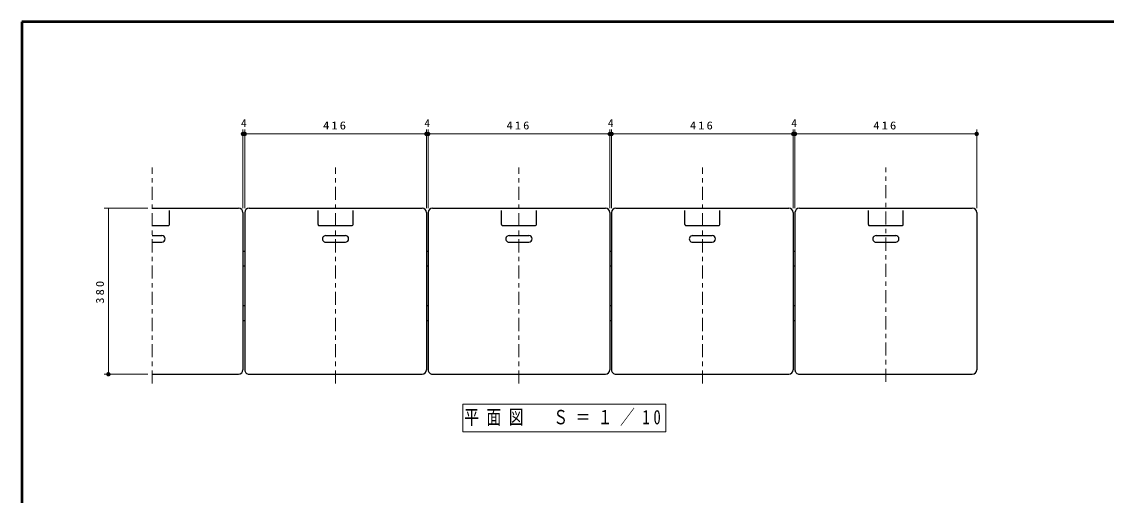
# Model space of a CAD drawing. Units: millimetres on the paper, scale 1:10. Extents: x -365 to 12, y -38 to 257.
# Drawn here: x -365 to -116.7, y 148.6 to 257 of the extents above; entities that cross this region are included whole.
import ezdxf
from ezdxf.enums import TextEntityAlignment as Align

# ---------------------------------------------------------------- set-up
doc = ezdxf.new("R2010")
doc.units = ezdxf.units.MM
doc.linetypes.add('USER2', pattern=[6, 3, -1, 1, -1])
doc.layers.add('LY_1', color=7, linetype='Continuous', lineweight=25)
doc.layers.add('LY_2', color=7, linetype='Continuous', lineweight=13)
doc.styles.add('ＭＳ ゴシック', font='')
doc.styles.get('ＭＳ ゴシック').set_extended_font_data('MS Gothic')

# ---------------------------------------------------------------- blocks, each defined once
blk = doc.blocks.new('filled_dot')
at = {"color": 0, "linetype": 'Continuous', "lineweight": -2, "const_width": 1.25}
blk.add_lwpolyline([(-0.625, 0, 1), (0.625, 0, 1)], format="xyb", close=True, dxfattribs=at)

msp = doc.modelspace()

# ---------------------------------------------------------------- linework, layer by layer
at = {"layer": 'LY_1', "lineweight": 13}
for p, q in [((-314.338, 214.315), (-314.338, 232.315)), ((-314.338, 231.315), (-313.938, 231.315)), ((-313.938, 214.315), (-313.938, 232.315)), ((-313.938, 231.315), (-272.338, 231.315)), ((-272.338, 214.315), (-272.338, 232.315)), ((-272.338, 231.315), (-271.938, 231.315)), ((-271.938, 214.315), (-271.938, 232.315)), ((-271.938, 231.315), (-230.338, 231.315)), ((-230.338, 214.315), (-230.338, 232.315)), ((-230.338, 231.315), (-229.938, 231.315)), ((-229.938, 214.315), (-229.938, 232.315)), ((-229.938, 231.315), (-188.338, 231.315)), ((-188.338, 214.315), (-188.338, 232.315)), ((-188.338, 231.315), (-187.938, 231.315)), ((-187.938, 214.315), (-187.938, 232.315)), ((-187.938, 231.315), (-146.338, 231.315)), ((-146.338, 214.315), (-146.338, 232.315)), ((-336.138, 214.315), (-346.138, 214.315)), ((-345.138, 176.315), (-345.138, 214.315)), ((-336.138, 176.315), (-346.138, 176.315)), ((-217.488, 169.465), (-263.988, 169.465)), ((-263.988, 169.465), (-263.988, 163.165)), ((-217.488, 163.165), (-217.488, 169.465)), ((-263.988, 163.165), (-217.488, 163.165))]:
    msp.add_line(p, q, dxfattribs=at)
at = {"layer": 'LY_1', "linetype": 'USER2', "lineweight": 13}
for p, q in [((-335.138, 174.199), (-335.138, 223.652)), ((-293.138, 174.199), (-293.138, 223.652)), ((-251.138, 174.199), (-251.138, 223.652)), ((-209.138, 174.199), (-209.138, 223.652)), ((-167.138, 174.581), (-167.138, 223.652))]:
    msp.add_line(p, q, dxfattribs=at)
at = {"layer": 'LY_1'}
for p, q in [((-335.138, 214.315), (-315.338, 214.315)), ((-331.138, 210.565), (-331.138, 213.815)), ((-312.938, 214.315), (-273.338, 214.315)), ((-297.138, 210.565), (-297.138, 213.815)), ((-289.138, 210.565), (-289.138, 213.815)), ((-270.938, 214.315), (-231.338, 214.315)), ((-255.138, 210.565), (-255.138, 213.815)), ((-247.138, 210.565), (-247.138, 213.815)), ((-228.938, 214.315), (-189.338, 214.315)), ((-213.138, 210.565), (-213.138, 213.815)), ((-205.138, 210.565), (-205.138, 213.815)), ((-186.938, 214.315), (-147.338, 214.315)), ((-171.138, 210.565), (-171.138, 213.815)), ((-163.138, 210.565), (-163.138, 213.815)), ((-314.338, 213.315), (-314.338, 177.315)), ((-313.938, 213.315), (-313.938, 177.315)), ((-272.338, 213.315), (-272.338, 177.315)), ((-271.938, 213.315), (-271.938, 177.315)), ((-230.338, 213.315), (-230.338, 177.315)), ((-229.938, 213.315), (-229.938, 177.315)), ((-188.338, 213.315), (-188.338, 177.315)), ((-187.938, 213.315), (-187.938, 177.315)), ((-146.338, 213.315), (-146.338, 177.315)), ((-335.138, 210.365), (-331.338, 210.365)), ((-296.938, 210.365), (-289.338, 210.365)), ((-254.938, 210.365), (-247.338, 210.365)), ((-212.938, 210.365), (-205.338, 210.365)), ((-170.938, 210.365), (-163.338, 210.365)), ((-335.138, 208.035), (-332.888, 208.035)), ((-335.138, 206.535), (-332.888, 206.535)), ((-295.388, 208.035), (-290.888, 208.035)), ((-295.388, 206.535), (-290.888, 206.535)), ((-253.388, 208.035), (-248.888, 208.035)), ((-253.388, 206.535), (-248.888, 206.535)), ((-211.388, 208.035), (-206.888, 208.035)), ((-211.388, 206.535), (-206.888, 206.535)), ((-169.388, 208.035), (-164.888, 208.035)), ((-169.388, 206.535), (-164.888, 206.535)), ((-335.138, 176.315), (-315.338, 176.315)), ((-312.938, 176.315), (-273.338, 176.315)), ((-270.938, 176.315), (-231.338, 176.315)), ((-228.938, 176.315), (-189.338, 176.315)), ((-186.938, 176.315), (-147.338, 176.315))]:
    msp.add_line(p, q, dxfattribs=at)
at = {"layer": 'LY_1', "color": 32}
for p, q in [((-314.338, 204.515), (-313.938, 204.515)), ((-272.338, 204.515), (-271.938, 204.515)), ((-230.338, 204.515), (-229.938, 204.515)), ((-188.338, 204.515), (-187.938, 204.515)), ((-314.338, 201.115), (-313.938, 201.115)), ((-272.338, 201.115), (-271.938, 201.115)), ((-230.338, 201.115), (-229.938, 201.115)), ((-188.338, 201.115), (-187.938, 201.115)), ((-314.338, 192.015), (-313.938, 192.015)), ((-272.338, 192.015), (-271.938, 192.015)), ((-230.338, 192.015), (-229.938, 192.015)), ((-188.338, 192.015), (-187.938, 192.015)), ((-314.338, 188.615), (-313.938, 188.615)), ((-272.338, 188.615), (-271.938, 188.615)), ((-230.338, 188.615), (-229.938, 188.615)), ((-188.338, 188.615), (-187.938, 188.615))]:
    msp.add_line(p, q, dxfattribs=at)
at = {"layer": 'LY_1'}
for centre, radius, start, end in [((-315.338, 213.315), 1, 0, 89.99998), ((-312.938, 213.315), 1, 89.99998, 179.99996), ((-273.338, 213.315), 1, 0, 89.99998), ((-270.938, 213.315), 1, 89.99998, 179.99996), ((-231.338, 213.315), 1, 0, 89.99998), ((-228.938, 213.315), 1, 89.99998, 179.99996), ((-189.338, 213.315), 1, 0, 89.99998), ((-186.938, 213.315), 1, 89.99998, 179.99996), ((-147.338, 213.315), 1, 0, 89.99998), ((-331.338, 210.565), 0.2, 270.00002, 0), ((-296.938, 210.565), 0.2, 179.99998, 270.00003), ((-289.338, 210.565), 0.2, 270.00002, 0), ((-254.938, 210.565), 0.2, 179.99998, 270.00003), ((-247.338, 210.565), 0.2, 270.00002, 0), ((-212.938, 210.565), 0.2, 179.99998, 270.00003), ((-205.338, 210.565), 0.2, 270.00002, 0), ((-170.938, 210.565), 0.2, 179.99998, 270.00003), ((-163.338, 210.565), 0.2, 270.00002, 0), ((-332.888, 207.285), 0.75, 270.00002, 89.99998), ((-295.388, 207.285), 0.75, 89.99998, 270), ((-290.888, 207.285), 0.75, 270.00002, 89.99998), ((-253.388, 207.285), 0.75, 89.99998, 270), ((-248.888, 207.285), 0.75, 270.00002, 89.99998), ((-211.388, 207.285), 0.75, 89.99998, 270), ((-206.888, 207.285), 0.75, 270.00002, 89.99998), ((-169.388, 207.285), 0.75, 89.99998, 270), ((-164.888, 207.285), 0.75, 270.00002, 89.99998), ((-315.338, 177.315), 1, 270.00002, 0), ((-312.938, 177.315), 1, 179.99998, 270.00003), ((-273.338, 177.315), 1, 270.00002, 0), ((-270.938, 177.315), 1, 179.99998, 270.00003), ((-231.338, 177.315), 1, 270.00002, 0), ((-228.938, 177.315), 1, 179.99998, 270.00003), ((-189.338, 177.315), 1, 270.00002, 0), ((-186.938, 177.315), 1, 179.99998, 270.00003), ((-147.338, 177.315), 1, 270.00002, 0)]:
    msp.add_arc(centre, radius, start, end, dxfattribs=at)
at = {"layer": 'LY_2', "lineweight": 50}
for p, q in [((0, 257), (-365, 257)), ((-365, 257), (-365, 0))]:
    msp.add_line(p, q, dxfattribs=at)

# ---------------------------------------------------------------- block references
at = {"layer": 'LY_1', "lineweight": 13, "xscale": 0.4, "yscale": 0.4}
for p in [(-314.338, 231.315), (-313.938, 231.315), (-272.338, 231.315), (-271.938, 231.315), (-230.338, 231.315), (-229.938, 231.315), (-188.338, 231.315), (-187.938, 231.315)]:
    msp.add_blockref('filled_dot', p, dxfattribs=at)
for p, rotation in [((-146.338, 231.315), 180), ((-345.138, 176.315), 90)]:
    msp.add_blockref('filled_dot', p, dxfattribs=dict(at, rotation=rotation))

# ---------------------------------------------------------------- texts
at = {"layer": 'LY_1', "style": 'ＭＳ ゴシック', "width": 1.05}
for p in [(-314.138, 232.315), (-272.138, 232.315), (-230.138, 232.315), (-188.138, 232.315)]:
    msp.add_text('4', height=1.833, dxfattribs=at).set_placement(p, align=Align.BOTTOM_CENTER)
at = {"layer": 'LY_1', "style": 'ＭＳ ゴシック'}
for s, insert, char_height, attachment_point in [('\\T1.33;\\W1.15;416', (-293.138, 232.315), 1.833, 8), ('\\T1.33;\\W1.15;416', (-251.138, 232.315), 1.833, 8), ('\\T1.33;\\W1.15;416', (-209.138, 232.315), 1.833, 8), ('\\T1.33;\\W1.15;416', (-167.138, 232.315), 1.833, 8), ('\\T1.51;\\W0.75;平面図\u3000Ｓ＝１／10', (-240.738, 166.315), 3.299, 5)]:
    msp.add_mtext(s, dxfattribs=dict(at, insert=insert, char_height=char_height, attachment_point=attachment_point))
at = {"layer": 'LY_1', "insert": (-346.138, 195.315), "char_height": 1.833, "attachment_point": 8, "rotation": 90, "style": 'ＭＳ ゴシック'}
msp.add_mtext('\\T1.33;\\W1.15;380', dxfattribs=at)

doc.saveas('drawing.dxf')
